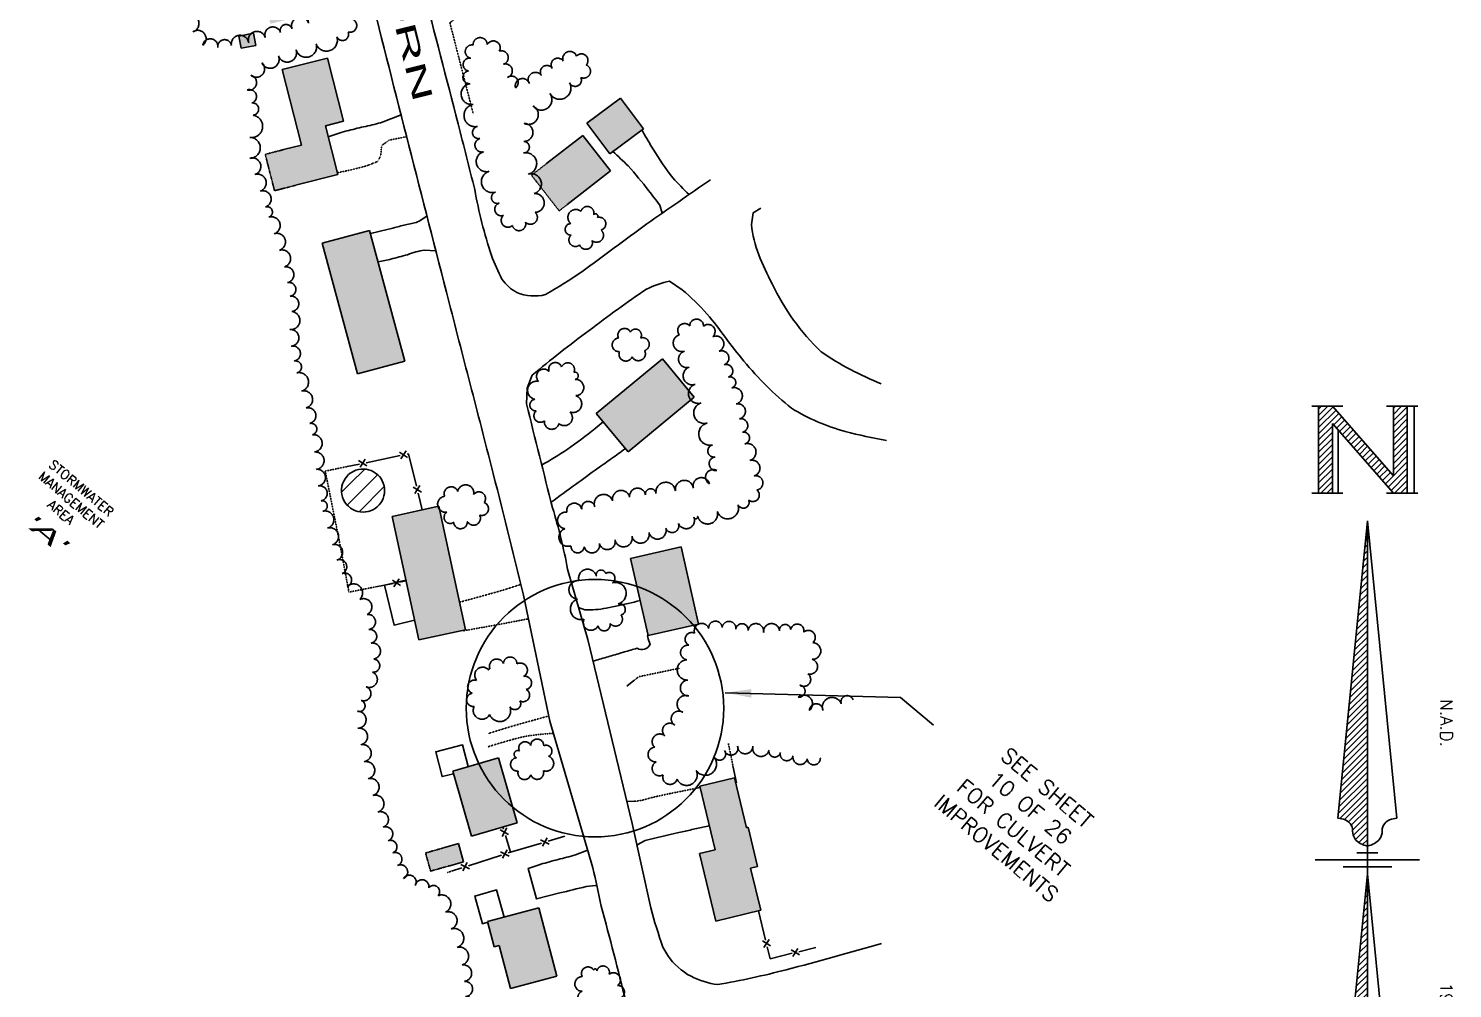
# Model space of a CAD drawing. Header units: feet. Extents: x 1024240 to 1029256, y 89370 to 94394.
# Drawn here: x 1025948 to 1026767, y 92394 to 92946 of the extents above; entities that cross this region are included whole.
import ezdxf
from ezdxf.enums import TextEntityAlignment as Align

# ---------------------------------------------------------------- set-up
doc = ezdxf.new("R2010")
doc.units = ezdxf.units.FT
doc.header["$MEASUREMENT"] = 0
for name, pattern in [('PB-EX61$0$HIDDEN', [0.375, 0.25, -0.125]), ('PB-EX61$0$HIDDEN2', [0.1875, 0.125, -0.0625]), ('PB-EX61$0$LTP300', [100, 100, 0]), ('PB-EX61$0$LTP600', [100, 100, 0])]:
    doc.linetypes.add(name, pattern=pattern)
for name, color, linetype in [('E7SNT', 3, 'Continuous'), ('P1NAS', 4, 'Continuous'), ('P7MST', 3, 'Continuous'), ('PB-EX61$0$BLDG_OBS', 11, 'PB-EX61$0$HIDDEN'), ('PB-EX61$0$BUILDING', 11, 'Continuous'), ('PB-EX61$0$DECK', 10, 'Continuous'), ('PB-EX61$0$DRIVE', 10, 'Continuous'), ('PB-EX61$0$DRIVE_OBSCURED', 10, 'PB-EX61$0$HIDDEN2'), ('PB-EX61$0$E6BUH', 9, 'Continuous'), ('PB-EX61$0$FENCE', 10, 'PB-EX61$0$LTP300'), ('PB-EX61$0$OBFENCE', 10, 'PB-EX61$0$HIDDEN2'), ('PB-EX61$0$PAVED_RD', 10, 'Continuous'), ('PB-EX61$0$POOL', 10, 'Continuous'), ('PB-EX61$0$POOL_OBS', 10, 'Continuous'), ('PB-EX61$0$TREELINE', 9, 'PB-EX61$0$LTP600')]:
    doc.layers.add(name, color=color, linetype=linetype)
doc.styles.add('100BS', font='swiss.ttf', dxfattribs={"width": 2, "oblique": 22, "height": 9})
doc.styles.add('100L', font='simplex.shx', dxfattribs={"height": 8.8})
doc.styles.add('120BT', font='swiss.ttf', dxfattribs={"width": 2, "height": 11.5})
doc.styles.add('60L', font='simplex.shx', dxfattribs={"height": 5.3})
doc.styles.add('60S', font='simplex.shx', dxfattribs={"width": 1.15, "oblique": 22, "height": 6})
doc.styles.add('80L', font='simplex.shx', dxfattribs={"height": 7})
doc.dimstyles.get("Standard").update_dxf_attribs({"dimtxt": 0.18, "dimasz": 0.18, "dimexe": 0.18, "dimexo": 0.0625, "dimgap": 0.09, "dimtad": 0, "dimtih": 1, "dimtoh": 1, "dimdec": 4, "dimzin": 0, "dimdsep": 46, "dimtxsty": 'Standard', "dimcen": 0.09, "dimadec": 0, "dimazin": 0, "dimtfac": 1, "dimtdec": 4, "dimtofl": 0, "dimtmove": 0, "dimatfit": 3, "dimfxl": 1, "dimtolj": 1, "dimtzin": 0, "dimarcsym": 0})

# ---------------------------------------------------------------- blocks, each defined once
blk = doc.blocks.new('PB-EX61$0$FENCE')
for p, q in [((-0.476563, -0.5), (0.5, 0.476563)), ((0.5, -0.5), (-0.476563, 0.476563))]:
    blk.add_line(p, q)
blk = doc.blocks.new('PB-EX61')
at = {"layer": 'PB-EX61$0$E6BUH', "linetype": 'Continuous'}
h = blk.add_hatch(dxfattribs=at)
h.set_pattern_fill('ANSI36', color=256, scale=20, angle=20, style=0)
h.paths.add_polyline_path([(1026199.93, 93141.78), (1026184.56, 93129.81), (1026170.25, 93118.67), (1026175, 93112.57), (1026186.16, 93098.24), (1026215.84, 93121.35)])
h.paths.add_polyline_path([(1026234.2, 93014.05), (1026204.5, 92990.7), (1026221.87, 92968.61), (1026251.28, 92991.72), (1026256.04, 92985.66), (1026272.06, 92998.25), (1026255.34, 93019.52), (1026239.62, 93007.15)])
h.paths.add_polyline_path([(1026125.91, 92862.49), (1026102.32, 92856.45), (1026089.45, 92853.15), (1026084.09, 92874.08), (1026094.63, 92876.78), (1026105.03, 92879.45), (1026093.92, 92922.82), (1026119.85, 92929.46), (1026129.14, 92893.21), (1026118.73, 92890.55)])
h.paths.add_polyline_path([(1026144.09, 92830.29), (1026116.91, 92822.95), (1026137.18, 92747.83), (1026164.37, 92755.17)])
h.paths.add_polyline_path([(1026070.21, 92935.15), (1026068.9, 92942.14), (1026077.41, 92943.74), (1026078.72, 92936.74)])
h.paths.add_polyline_path([(1026095.85, 93014.4), (1026110.15, 92954.76), (1026087.03, 92949.22), (1026072.73, 93008.86)])
h.paths.add_polyline_path([(1026074.42, 93102.75), (1026049.37, 93095.92), (1026059.14, 93060.03), (1026084.19, 93066.86)])
h.paths.add_polyline_path([(1026245.93, 92868.76), (1026237.27, 92862.03), (1026253.17, 92841.58), (1026257.53, 92844.98), (1026282.72, 92864.55), (1026266.82, 92885)])
h.paths.add_polyline_path([(1026190.19, 92464.87), (1026179.23, 92461.76), (1026176.28, 92472.17), (1026186.55, 92475.09), (1026195.23, 92477.56), (1026198.19, 92467.15)])
h.paths.add_polyline_path([(1026342.81, 92474.07), (1026333.86, 92471.92), (1026343.24, 92432.97), (1026369.07, 92439.2), (1026363.23, 92463.45), (1026367.3, 92464.43), (1026361.88, 92486.94), (1026361, 92486.73), (1026354.09, 92515.43), (1026334.01, 92510.59)])
h.paths.add_polyline_path([(1026333.38, 92603.82), (1026323.29, 92648.28), (1026294.22, 92641.68), (1026304.31, 92597.22)])
h.paths.add_polyline_path([(1026330.9, 92734.36), (1026312.62, 92756.51), (1026274.5, 92725.06), (1026292.78, 92702.91)])
h.paths.add_polyline_path([(1026282.29, 92874.36), (1026269.15, 92891.92), (1026288.47, 92906.37), (1026301.6, 92888.81)])
h.paths.add_polyline_path([(1026215.78, 92418.2), (1026211.92, 92432.8), (1026241.49, 92440.62), (1026251.87, 92401.35), (1026225.12, 92394.27), (1026218.59, 92418.95)])
h.paths.add_polyline_path([(1026218.22, 92526.88), (1026191.98, 92519.34), (1026202.72, 92481.94), (1026228.96, 92489.48)])
h.paths.add_polyline_path([(1026183.92, 92671.61), (1026157.03, 92665.8), (1026172.38, 92594.72), (1026199.26, 92600.52)])
at = {"layer": 'PB-EX61$0$BLDG_OBS', "flags": 128}
for points in [[(1026102.32, 92856.45), (1026089.45, 92853.15), (1026084.09, 92874.08), (1026094.63, 92876.78)], [(1026245.93, 92868.76), (1026237.27, 92862.03), (1026253.17, 92841.58), (1026257.53, 92844.98)], [(1026190.19, 92464.87), (1026179.23, 92461.76), (1026176.28, 92472.17), (1026186.55, 92475.09)]]:
    blk.add_lwpolyline(points, dxfattribs=at)
at = {"layer": 'PB-EX61$0$BUILDING'}
for p, q in [((1026068.9, 92942.14), (1026077.41, 92943.74)), ((1026070.21, 92935.15), (1026068.9, 92942.14)), ((1026077.41, 92943.74), (1026078.72, 92936.74)), ((1026078.72, 92936.74), (1026070.21, 92935.15)), ((1026093.92, 92922.82), (1026119.85, 92929.46)), ((1026105.03, 92879.45), (1026093.92, 92922.82)), ((1026119.85, 92929.46), (1026129.14, 92893.21)), ((1026269.15, 92891.92), (1026288.47, 92906.37)), ((1026288.47, 92906.37), (1026301.6, 92888.81)), ((1026129.14, 92893.21), (1026118.73, 92890.55)), ((1026118.73, 92890.55), (1026125.91, 92862.49)), ((1026282.29, 92874.36), (1026269.15, 92891.92)), ((1026266.82, 92885), (1026245.93, 92868.76)), ((1026282.72, 92864.55), (1026266.82, 92885)), ((1026301.6, 92888.81), (1026282.29, 92874.36)), ((1026094.63, 92876.78), (1026105.03, 92879.45)), ((1026257.53, 92844.98), (1026282.72, 92864.55)), ((1026125.91, 92862.49), (1026102.32, 92856.45)), ((1026144.09, 92830.29), (1026116.91, 92822.95)), ((1026164.37, 92755.17), (1026144.09, 92830.29)), ((1026116.91, 92822.95), (1026137.18, 92747.83)), ((1026137.18, 92747.83), (1026164.37, 92755.17)), ((1026312.62, 92756.51), (1026274.5, 92725.06)), ((1026330.9, 92734.36), (1026312.62, 92756.51)), ((1026292.78, 92702.91), (1026330.9, 92734.36)), ((1026274.5, 92725.06), (1026292.78, 92702.91)), ((1026183.92, 92671.61), (1026157.03, 92665.8)), ((1026199.26, 92600.52), (1026183.92, 92671.61)), ((1026157.03, 92665.8), (1026172.38, 92594.72)), ((1026323.29, 92648.28), (1026294.22, 92641.68)), ((1026333.38, 92603.82), (1026323.29, 92648.28)), ((1026294.22, 92641.68), (1026304.31, 92597.22)), ((1026304.31, 92597.22), (1026333.38, 92603.82)), ((1026172.38, 92594.72), (1026199.26, 92600.52)), ((1026218.22, 92526.88), (1026191.98, 92519.34)), ((1026228.96, 92489.48), (1026218.22, 92526.88)), ((1026191.98, 92519.34), (1026202.72, 92481.94)), ((1026354.09, 92515.43), (1026334.01, 92510.59)), ((1026361, 92486.73), (1026354.09, 92515.43)), ((1026334.01, 92510.59), (1026342.81, 92474.07)), ((1026202.72, 92481.94), (1026228.96, 92489.48)), ((1026361.88, 92486.94), (1026361, 92486.73)), ((1026367.3, 92464.43), (1026361.88, 92486.94)), ((1026186.55, 92475.09), (1026195.23, 92477.56)), ((1026195.23, 92477.56), (1026198.19, 92467.15)), ((1026342.81, 92474.07), (1026333.86, 92471.92)), ((1026333.86, 92471.92), (1026343.24, 92432.97)), ((1026198.19, 92467.15), (1026190.19, 92464.87)), ((1026363.23, 92463.45), (1026367.3, 92464.43)), ((1026369.07, 92439.2), (1026363.23, 92463.45)), ((1026211.92, 92432.8), (1026241.49, 92440.62)), ((1026241.49, 92440.62), (1026251.87, 92401.35)), ((1026343.24, 92432.97), (1026369.07, 92439.2)), ((1026215.78, 92418.2), (1026211.92, 92432.8)), ((1026218.59, 92418.95), (1026215.78, 92418.2)), ((1026225.12, 92394.27), (1026218.59, 92418.95)), ((1026251.87, 92401.35), (1026225.12, 92394.27))]:
    blk.add_line(p, q, dxfattribs=at)
at = {"layer": 'PB-EX61$0$DECK', "flags": 128}
for points in [[(1026164.95, 92629.14), (1026152.74, 92626.25), (1026158.19, 92603.24), (1026169.94, 92606.02)], [(1026192.42, 92517.81), (1026185.81, 92516.13), (1026182.16, 92530.45), (1026197.57, 92534.38), (1026200.75, 92521.86)], [(1026221.57, 92435.35), (1026217.16, 92450.98), (1026204.57, 92447.42), (1026209.07, 92431.5), (1026212.04, 92432.34)]]:
    blk.add_lwpolyline(points, dxfattribs=at)
at = {"layer": 'PB-EX61$0$DRIVE', "flags": 128}
for points in [[(1026162.25, 92896.75, -0.012113), (1026150.43, 92892.26, -0.019186), (1026140.71, 92889.91, 0.004641), (1026131, 92887.55), (1026128.3, 92886.83), (1026120.35, 92884.21)], [(1026327.85, 92851.02, -0.018297), (1026318.48, 92860.5, -0.023044), (1026307.24, 92877.04), (1026306.53, 92878.17, -0.008073), (1026303.61, 92883.15, -0.008073), (1026300.7, 92888.13)], [(1026284.09, 92875.7, -0.010981), (1026292.79, 92867.37, -0.021272), (1026304.63, 92853.21, -0.016644), (1026311.02, 92844.75), (1026312.4, 92840.29)], [(1026144.58, 92828.47, 0.000605), (1026151.04, 92830.08, 0.000605), (1026157.51, 92831.69), (1026158.61, 92831.97, 0.000925), (1026165.59, 92833.76, 0.059116), (1026172.57, 92835.54), (1026177.14, 92838.5)], [(1026182.23, 92818.6), (1026175.59, 92818.93, 0.05845), (1026165.93, 92816.35, -0.003475), (1026156.27, 92813.76), (1026155.7, 92813.62), (1026148.99, 92812.15)], [(1026243.01, 92695.23, 0.010575), (1026257.85, 92704.38, 0.018978), (1026273.86, 92716.38), (1026278.53, 92720.18)], [(1026291.24, 92704.77, 0.000584), (1026283.33, 92699.12, 0.000584), (1026275.41, 92693.48, 0.001386), (1026262.51, 92684.19, 0.001379), (1026248.55, 92673.92)], [(1026299.73, 92617.43, -0.008186), (1026285.78, 92614.11), (1026280.26, 92613.05, -0.060283), (1026267.91, 92612.02), (1026264.32, 92613.48)], [(1026272.4, 92582.43, -0.000518), (1026280.33, 92584.77, -0.000518), (1026288.25, 92587.11), (1026290.65, 92587.81, -0.000806), (1026298.04, 92589.94, 0.416896), (1026305.43, 92592.07), (1026304.27, 92595.46), (1026304.01, 92597.32), (1026304.27, 92597.42)], [(1026298.1, 92476.96), (1026302.53, 92479.31, -0.011702), (1026321.98, 92483.95), (1026324.89, 92484.61, -0.00142), (1026332.2, 92486.19, -0.00142), (1026339.51, 92487.78)], [(1026269.07, 92473.68), (1026262.48, 92471.16, -0.01812), (1026252.52, 92468.43, 0.007751), (1026242.56, 92465.7), (1026242.32, 92465.63), (1026235.3, 92463.31), (1026240.15, 92445.72), (1026253.61, 92449.19, -0.003178), (1026268.6, 92452.85), (1026274.13, 92453.56), (1026274.35, 92453.51)]]:
    blk.add_lwpolyline(points, format="xyb", dxfattribs=at)
for points in [[(1026334.19, 92509.85), (1026331.31, 92509.26)], [(1026296.48, 92501.9), (1026292.11, 92501.88)]]:
    blk.add_lwpolyline(points, dxfattribs=at)
at = {"layer": 'PB-EX61$0$DRIVE_OBSCURED', "flags": 128}
for points in [[(1026125.64, 92863.55, 0.027016), (1026142.98, 92867.67), (1026149.04, 92870.1), (1026150.55, 92873.76), (1026151.06, 92879.13), (1026155.38, 92882.25), (1026164.21, 92883.99), (1026165.46, 92884.18)], [(1026195.83, 92616.43, 0.001397), (1026210.91, 92620.57, 0.003551), (1026222.32, 92623.82), (1026231.16, 92626.72)], [(1026235.41, 92606.87, -0.00102), (1026226.97, 92605.27, -0.001097), (1026217.89, 92603.54), (1026215.9, 92603.18, -0.001427), (1026206.94, 92601.58, -0.001427), (1026197.98, 92599.98)], [(1026247.13, 92550.99, 0.001735), (1026239.48, 92548.86, 0.002299), (1026229.33, 92546.04), (1026227.29, 92545.45, 0.003384), (1026219.86, 92543.19, 0.003384), (1026212.42, 92540.92)], [(1026212.1, 92533.23, -0.015163), (1026231.33, 92538.77), (1026235.06, 92539.55, -0.020269), (1026249.79, 92541.03)], [(1026331.31, 92509.26, 0.002143), (1026323.83, 92507.76, 0.002143), (1026316.35, 92506.25), (1026314.53, 92505.87, 0.002815), (1026305.69, 92503.89, -0.053429), (1026296.84, 92501.9), (1026296.48, 92501.9)]]:
    blk.add_lwpolyline(points, format="xyb", dxfattribs=at)
at = {"layer": 'PB-EX61$0$FENCE', "flags": 128}
for points in [[(1026161.74, 92700.76), (1026142.15, 92696.71)], [(1026171.05, 92683.15), (1026166.49, 92701.74), (1026165.65, 92701.57)], [(1026138.23, 92695.91), (1026131.27, 92694.47)], [(1026174.38, 92669.55), (1026172, 92679.26)], [(1026147.78, 92625.31), (1026157.59, 92627.25)], [(1026161.51, 92628.03), (1026165.04, 92628.73)], [(1026292.12, 92568.13), (1026296.13, 92571.35)], [(1026355.12, 92512.56), (1026353.13, 92522.26)], [(1026221.06, 92485.98), (1026220.72, 92487.11)], [(1026225.08, 92472.57), (1026222.21, 92482.15)], [(1026256.47, 92481.87), (1026246.88, 92479.03)], [(1026243.05, 92477.89), (1026225.08, 92472.57), (1026223.88, 92472.19)], [(1026197.21, 92463.64), (1026191.3, 92461.75)], [(1026220.07, 92470.97), (1026201.02, 92464.86)], [(1026371.91, 92422.02), (1026367.87, 92438.91)], [(1026387.13, 92414.46), (1026374.46, 92411.37), (1026372.84, 92418.13)], [(1026400.74, 92417.78), (1026391.02, 92415.41)]]:
    blk.add_lwpolyline(points, dxfattribs=at)
at = {"layer": 'PB-EX61$0$OBFENCE', "flags": 128}
for points in [[(1026209.66, 92963.59), (1026190.3, 92949.79), (1026203.75, 92897.39)], [(1026131.27, 92694.47), (1026118.6, 92691.85), (1026126.52, 92652.64), (1026132.24, 92622.24), (1026147.78, 92625.31)], [(1026296.13, 92571.35), (1026298.89, 92573.57), (1026322.76, 92578.54)], [(1026353.13, 92522.26), (1026350.46, 92535.24)], [(1026191.3, 92461.75), (1026188.78, 92460.94)]]:
    blk.add_lwpolyline(points, dxfattribs=at)
at = {"layer": 'PB-EX61$0$PAVED_RD', "flags": 128}
for points in [[(1026052.33, 93301.97, -0.002477), (1026057.23, 93290.17, -0.023813), (1026079.41, 93225.61, -0.011709), (1026088.22, 93189.71, 0.001955), (1026097.03, 93153.81, 0.002396), (1026108.6, 93110.02, -0.002294), (1026120.17, 93066.22, -0.002389), (1026131.35, 93020.4, 0.000838), (1026142.54, 92974.58, 0.001452), (1026188.31, 92794.86, 0.000259), (1026201.18, 92744.95, -0.000954), (1026214.04, 92695.05, -0.003962), (1026232.56, 92620.44, -0.002335)], [(1026340.25, 92859.45, 0.003502), (1026303.65, 92834.12, 0.003664), (1026284.88, 92820.32, -0.011758), (1026266.12, 92806.53, -0.023474), (1026245.21, 92793.36, -0.154269), (1026228.83, 92794.52, -0.10948), (1026220.26, 92802.26, -0.024495), (1026214.18, 92815.95, -0.035739), (1026204.61, 92853.8, 0.000771), (1026195.04, 92891.66, 0.001238), (1026174.77, 92969.72, 0.000158), (1026171.59, 92981.86, -0.055207), (1026168.4, 92993.99, -0.06508), (1026169.03, 93004.79), (1026172.04, 93011.71, -0.116187), (1026185.21, 93020.67, 0.001924), (1026198.38, 93029.64, 0.006406), (1026254.45, 93069.86, 0.001596), (1026288.42, 93095.11)], [(1026438.4, 92742.1, -0.051735), (1026403.83, 92760.4, -0.090473), (1026375.67, 92799.68, -0.033713), (1026368.03, 92816.32, -0.070148), (1026363.7, 92833.68), (1026364.8, 92840.51), (1026369.21, 92843.08)], [(1026258.04, 92635.39, 0.027141), (1026249.38, 92670.73, -0.003199), (1026234.44, 92730.54), (1026234.79, 92739.57), (1026237.64, 92746.97, -0.019159), (1026270.48, 92772.72, -0.017857), (1026303.44, 92796.52, -0.066743), (1026316.71, 92801.12), (1026323.97, 92796.21, -0.034474), (1026338.15, 92782.27, -0.02056), (1026348.77, 92768.71, 0.014714), (1026359.4, 92755.16, 0.049634), (1026386.77, 92728, 0.068382), (1026417.73, 92714.64, 0.020222), (1026441.5, 92709.47)], [(1026272.47, 92463.6, -0.010764), (1026277.39, 92441.6, -0.00341), (1026291.59, 92386.62, -0.000911), (1026314.22, 92288.68, -0.000271), (1026326.57, 92234.7, 0.003228), (1026338.92, 92180.73, 0.002796), (1026350.75, 92134.25, -0.001584), (1026362.57, 92087.78, -0.000777), (1026386.44, 91988.49, -0.000852), (1026413.84, 91873.62, -0.00112), (1026435.9, 91776.91, -0.000435), (1026448.55, 91720.64, 0.000789), (1026461.2, 91664.36, 0.001684), (1026483.67, 91567.08, 0.001303), (1026497.55, 91509.5, -0.00112), (1026511.44, 91451.92, -0.002933), (1026536.12, 91345.5, -0.001294), (1026542.03, 91318.16, 0.011369), (1026547.93, 91290.82), (1026549.1, 91286.47)], [(1026438.64, 92420.16, -0.008159), (1026383.71, 92405.02, -0.021772), (1026344.33, 92396.5, -0.084128), (1026329.04, 92401.24, -0.11806), (1026315.6, 92413.22), (1026312.81, 92418.06, -0.018602), (1026305.87, 92440.54, -0.00135)]]:
    blk.add_lwpolyline(points, format="xyb", dxfattribs=at)
at = {"layer": 'PB-EX61$0$PAVED_RD'}
for points in [[(1026305.87, 92440.54), (1026295.08, 92489.17), (1026269.71, 92595.04), (1026258.04, 92635.39)], [(1026232.56, 92620.44), (1026247.77, 92547.95), (1026272.47, 92463.6)]]:
    blk.add_lwpolyline(points, dxfattribs=at)
at = {"layer": 'PB-EX61$0$POOL', "flags": 128}
blk.add_lwpolyline([(1026132.06, 92689.86, -0.100147), (1026136.28, 92692.37, -0.52082), (1026152.76, 92680.51, -0.52082), (1026135.96, 92669.1)], format="xyb", dxfattribs=at)
for points in [[(1026133.03, 92684.69), (1026141.36, 92693.02)], [(1026134.71, 92675.77), (1026148.75, 92689.8)], [(1026138.05, 92668.5), (1026152.54, 92682.99)]]:
    blk.add_lwpolyline(points, dxfattribs=at)
at = {"layer": 'PB-EX61$0$POOL_OBS', "flags": 128}
blk.add_lwpolyline([(1026135.96, 92669.1, -0.560217), (1026132.06, 92689.86)], format="xyb", dxfattribs=at)
for points in [[(1026128.02, 92679.68), (1026133.03, 92684.69)], [(1026131.24, 92672.3), (1026134.71, 92675.77)]]:
    blk.add_lwpolyline(points, dxfattribs=at)
at = {"layer": 'PB-EX61$0$TREELINE', "flags": 128}
for points in [[(1026038.6, 93322.49, -1), (1026041.73, 93314.76, -1), (1026044.46, 93307.78, -1), (1026046.83, 93301.55, -1), (1026049.74, 93293.88, -1), (1026052.94, 93285.73, -1), (1026055.77, 93278.34, -1), (1026057.78, 93271.55, -1), (1026059.87, 93264.54, -1), (1026055.2, 93258.53, -1), (1026047.75, 93255.97, -1), (1026041.08, 93259.39, -1), (1026038.02, 93265.31, -1), (1026032.73, 93276.64, -1), (1026024.41, 93284.82, -1), (1026018.77, 93290.37, -1), (1026012.6, 93293.85, -1), (1026001.81, 93292.27, -1), (1025992.24, 93288.73, -1), (1025981.79, 93284.58, -1), (1025972.27, 93280.36, -1), (1025966.25, 93277.69, -1), (1025960.33, 93271.96, -1), (1025956.38, 93265.28, -1), (1025957.8, 93255.84, -1), (1025960.13, 93246.12, -1), (1025962.05, 93237.15, -1), (1025962.75, 93228.85, -1), (1025963.62, 93218.63, -1), (1025966.16, 93208.53, -1), (1025967.73, 93202.32, -1), (1025972.67, 93196.2, -1), (1025979.46, 93192.63, -1), (1025980.36, 93183.27, -1), (1025980.51, 93173.27, -1), (1025981.5, 93164.15, -1), (1025982.16, 93158.15, -1), (1025984.63, 93147.17, -1), (1025986.28, 93139.86, -1), (1025987.99, 93133.41, -1), (1025992.13, 93121.62, -1), (1026000.2, 93113.19, -1), (1026010.76, 93114.11, -1), (1026020.68, 93115.4, -1), (1026027.1, 93109.03, -1), (1026027.37, 93100.7, -1), (1026027.61, 93093.25, -1), (1026024.37, 93086.2, -1), (1026018.02, 93081.21, -1), (1026010.78, 93078.76, -1), (1026005.27, 93073.06, -1), (1026005.25, 93065.98, -1), (1026008.68, 93053.53, -1), (1026012.36, 93042.02, -1), (1026016.06, 93031.39, -1), (1026019.39, 93021.52, -1), (1026022.14, 93012.34, -1), (1026024.44, 93003.9, -1), (1026026.53, 92996.27, -1), (1026029.2, 92986.47, -1), (1026032.07, 92976.89, -1), (1026034.77, 92968.13, -1), (1026037.28, 92960.19, -1), (1026039.12, 92954.37, -1), (1026042.45, 92944.5, -1), (1026048.14, 92936.79, -1), (1026056.8, 92935.5, -1), (1026064.62, 92936.71, -1), (1026074.61, 92938.27, -1), (1026084.12, 92941.37, -1), (1026092.83, 92944.2, -1), (1026099.44, 92946.35, -1), (1026109.08, 92949.47, -1), (1026119, 92952.63, -1), (1026126.97, 92954.91, -1), (1026133.98, 92951.9, -1), (1026131.79, 92944.48, -1), (1026125.28, 92941.69, -1), (1026113.35, 92937.74, -1), (1026101.82, 92934.13, -1), (1026091.72, 92930.76, -1), (1026082.1, 92926.78, -1), (1026075.75, 92919.61, -1), (1026073.76, 92911.09, -1), (1026076.41, 92903.63, -1), (1026077.18, 92896.59, -1), (1026075.15, 92883.83, -1), (1026075.28, 92871.8, -1), (1026078.08, 92862.45, -1), (1026081.21, 92852.89, -1), (1026084.21, 92843.79, -1), (1026086.14, 92837.94, -1), (1026089.22, 92828.42, -1), (1026092.28, 92818.9, -1), (1026095.11, 92809.31, -1), (1026096.93, 92800.32, -1), (1026098.53, 92792.49, -1), (1026099.38, 92783.66, -1), (1026098.28, 92773.3, -1), (1026099.07, 92763.75, -1), (1026100.8, 92755.17, -1), (1026102.18, 92748.31, -1), (1026105.05, 92737.87, -1), (1026107.61, 92728.2, -1), (1026109.69, 92719.27, -1), (1026111.2, 92712.77, -1), (1026112.48, 92702.86, -1), (1026113.37, 92692.87, -1), (1026114.58, 92683.37, -1), (1026116.19, 92674.77, -1), (1026117.31, 92668.76, -1), (1026119.88, 92659.09, -1), (1026122.72, 92649.5, -1), (1026125.32, 92640.71, -1), (1026128.33, 92632.94, -1), (1026131.24, 92625.44, -1), (1026138.58, 92618.05, -1), (1026142.74, 92609.42, -1), (1026143.6, 92600.72, -1), (1026144.95, 92592.92, -1), (1026146.54, 92583.72, -1), (1026145.86, 92576.18, -1), (1026142.15, 92567.8, -1), (1026139.33, 92559.95, -1), (1026137.09, 92553.73, -1), (1026137.29, 92543.9, -1), (1026139.09, 92534.49, -1), (1026140.98, 92524.64, -1), (1026143.25, 92514.91, -1), (1026145.93, 92505.27, -1), (1026148.9, 92495.72, -1), (1026151.86, 92487.04, -1), (1026154.76, 92479.23, -1), (1026157.45, 92472.23, -1), (1026160.24, 92464.99, -1), (1026163.65, 92457.55, -1), (1026170.36, 92453.44, -1), (1026178.18, 92452.22, -1), (1026183.57, 92447.62, -1), (1026187.78, 92438.15, -1), (1026190.98, 92428.5, -1), (1026194.4, 92417.8, -1), (1026197.4, 92407.82, -1), (1026198.66, 92398.32, -1), (1026199.37, 92389.6, -1), (1026199.98, 92381.7, -1), (1026200.77, 92371.4, -1), (1026201.5, 92361.43, -1), (1026202.27, 92352.29, -1), (1026202.91, 92343.98, -1), (1026203.3, 92336.49, -1), (1026203.4, 92329.83, -1), (1026203.53, 92320.71, -1), (1026202.9, 92311.98, -1), (1026201.88, 92304.13, -1), (1026200.39, 92297.21, -1), (1026198.28, 92287.43, -1), (1026197.41, 92283.38)], [(1026403.37, 92526.97, -1), (1026395.83, 92526.36, -1), (1026387.68, 92528.1, -1), (1026380.4, 92529.9, -1), (1026373.9, 92531.4, -1), (1026364.56, 92533.56, -1), (1026355.81, 92533.68, -1), (1026348.31, 92531.14, -1), (1026342.49, 92527.11, -1), (1026332.03, 92519.54, -1), (1026321, 92514.61, -1), (1026312.93, 92517.07, -1), (1026308.91, 92524.6, -1), (1026308.12, 92533.03, -1), (1026313.99, 92539.53, -1), (1026319.62, 92545.77, -1), (1026324.3, 92553.11, -1), (1026327.71, 92562.51, -1), (1026327.21, 92571.67, -1), (1026326.58, 92583.33, -1), (1026327.77, 92591.66, -1), (1026331.06, 92598.6, -1), (1026339.15, 92601.38, -1), (1026346.91, 92601.94, -1), (1026354.77, 92600.95, -1), (1026361.81, 92600.14, -1), (1026370.76, 92599.11, -1), (1026379.88, 92600.07, -1), (1026386.35, 92600.75, -1), (1026393.89, 92599.28, -1), (1026399.07, 92593.17, -1), (1026398.62, 92583.6, -1), (1026396.2, 92575.19, -1), (1026391.56, 92568.78, -1), (1026390.54, 92561.77, -1), (1026397.14, 92554.2, -1), (1026404.83, 92554.18, -1), (1026415.45, 92557.91, -1), (1026422.23, 92560.3, -1), (1026422.23, 92560.3)]]:
    blk.add_lwpolyline(points, format="xyb", dxfattribs=at)
for points in [[(1026265.67, 92918.11, -1), (1026259.17, 92915.29, -1), (1026247.81, 92909.16, -1), (1026238.12, 92901.93, -1), (1026232.96, 92891.94, -1), (1026232.75, 92881.52, -1), (1026232.62, 92874.86, -1), (1026235.34, 92862.66, -1), (1026238.87, 92851.54, -1), (1026239.43, 92840.72, -1), (1026233.82, 92835, -1), (1026226.24, 92833.11, -1), (1026221.15, 92838.97, -1), (1026218.57, 92846.01, -1), (1026216.53, 92852.36, -1), (1026212.87, 92864.31, -1), (1026209.73, 92875.55, -1), (1026207.6, 92883.17, -1), (1026206.12, 92890.1, -1), (1026203.62, 92902.77, -1), (1026202, 92914.74, -1), (1026201.01, 92922.02, -1), (1026202.31, 92929.41, -1), (1026203.63, 92936.96, -1), (1026211.82, 92937.28, -1), (1026218.73, 92933.48, -1), (1026221.06, 92925.91, -1), (1026223.4, 92918.29, -1), (1026228.1, 92912.29, -1), (1026236.01, 92914.8, -1), (1026242.99, 92919.35, -1), (1026249.22, 92923.52, -1), (1026255.47, 92927.71, -1), (1026263.19, 92930.61, -1), (1026268.75, 92925.55, -1), (1026265.73, 92918.24, -1), (1026265.67, 92918.11)], [(1026275.14, 92837.77, -1), (1026277.27, 92830.51, -1), (1026272.1, 92824.47, -1), (1026264.97, 92821.98, -1), (1026260.01, 92827.6, -1), (1026259.87, 92834.27, -1), (1026265.72, 92841.33, -1), (1026273, 92839.32, -1), (1026275.14, 92837.77)], [(1026330.66, 92665.27, -1), (1026321.73, 92661.78, -1), (1026314.53, 92658.96, -1), (1026304.85, 92656.49, -1), (1026295.08, 92654.34, -1), (1026285.3, 92652.25, -1), (1026276.34, 92650.29, -1), (1026267.56, 92648.37, -1), (1026259.97, 92648.9, -1), (1026256.5, 92658.72, -1), (1026257.57, 92668.24, -1), (1026266.16, 92669.92, -1), (1026273.61, 92671.38, -1), (1026283.92, 92674.7, -1), (1026293.7, 92676.79, -1), (1026302.77, 92678.15, -1), (1026308.88, 92679.07, -1), (1026320.03, 92680.57, -1), (1026330.33, 92682.1, -1), (1026339.6, 92684.55, -1), (1026343.89, 92692.18, -1), (1026342.9, 92700.03, -1), (1026341.43, 92706.96, -1), (1026338.28, 92719.49, -1), (1026334.9, 92731.09, -1), (1026331.33, 92741.76, -1), (1026327.99, 92751.62, -1), (1026325.21, 92760.79, -1), (1026322.32, 92770.3, -1), (1026328.22, 92775.4, -1), (1026336.21, 92775.21, -1), (1026341.48, 92769.21, -1), (1026345.11, 92760.79, -1), (1026348.08, 92753, -1), (1026350.47, 92745.9, -1), (1026352.54, 92739.75, -1), (1026354.97, 92730.48, -1), (1026356.85, 92721.93, -1), (1026358.54, 92714.2, -1), (1026359.99, 92707.55, -1), (1026362.77, 92697.95, -1), (1026365.41, 92689.17, -1), (1026366.93, 92680.97, -1), (1026362.13, 92675.21, -1), (1026356.02, 92672.54, -1), (1026344.13, 92668.69, -1), (1026332.82, 92665.82, -1), (1026330.66, 92665.27)], [(1026294.11, 92771.85, -1), (1026300.01, 92768.46, -1), (1026302.34, 92761.21, -1), (1026295.15, 92757.57, -1), (1026287.87, 92760.57, -1), (1026287.33, 92768.4, -1), (1026294.11, 92771.85, -1), (1026294.11, 92771.85)], [(1026262.42, 92744.61, -1), (1026262.84, 92735.26, -1), (1026259.4, 92725.87, -1), (1026252.97, 92719.33, -1), (1026244.76, 92720.78, -1), (1026239.99, 92726.57, -1), (1026239.2, 92733.18, -1), (1026241.29, 92743.49, -1), (1026247.35, 92749.22, -1), (1026254.55, 92751.8, -1), (1026261.66, 92748.82, -1), (1026262.42, 92744.61)], [(1026194.84, 92680.19, -1), (1026203.94, 92678.46, -1), (1026210, 92673.75, -1), (1026207.44, 92666.58, -1), (1026200.34, 92662.91, -1), (1026192.5, 92662.36, -1), (1026188.49, 92668.21, -1), (1026187.24, 92677.36, -1), (1026194.84, 92680.19, -1), (1026194.84, 92680.19)], [(1026279.91, 92632.91, -1), (1026283.93, 92627.59, -1), (1026287.07, 92615.49, -1), (1026288.73, 92609.07, -1), (1026282.45, 92604.25, -1), (1026275.52, 92602.76, -1), (1026267.5, 92606.75, -1), (1026263.76, 92618.24, -1), (1026264.49, 92628.9, -1), (1026274.57, 92631.52, -1), (1026279.91, 92632.91)], [(1026213.36, 92578.06, -1), (1026221.14, 92581.11, -1), (1026228.9, 92580.98, -1), (1026232.72, 92573.75, -1), (1026234.21, 92566.24, -1), (1026230.61, 92559.66, -1), (1026224.84, 92556.32, -1), (1026213.18, 92551.82, -1), (1026204.3, 92556.5, -1), (1026203.19, 92564.07, -1), (1026205.7, 92571.49, -1), (1026212.66, 92577.46, -1), (1026213.36, 92578.06)], [(1026230.26, 92530.96, -1), (1026236.76, 92534.1, -1), (1026244.26, 92533.83, -1), (1026247.12, 92527.81, -1), (1026244.06, 92519.53, -1), (1026236.86, 92517.13, -1), (1026229.58, 92519.33, -1), (1026228.56, 92526.97, -1), (1026230.26, 92530.96)], [(1026274.86, 92404.48, -1), (1026281.95, 92402.53, -1), (1026286.77, 92395.96, -1), (1026286.95, 92388.3, -1), (1026283.07, 92381.33, -1), (1026274.77, 92381.21, -1), (1026268.65, 92385.9, -1), (1026266.35, 92392.6, -1), (1026266.48, 92401.06, -1), (1026273.04, 92404.72, -1), (1026274.86, 92404.48)]]:
    blk.add_lwpolyline(points, format="xyb", close=True, dxfattribs=at)
at = {"layer": 'PB-EX61$0$FENCE', "yscale": 4, "zscale": 4}
for p, xscale, rotation in [((1026163.69, 92701.16), 3.999999999996645, 191.66111200006), ((1026140.19, 92696.31), 3.999999999996645, 191.66111200006), ((1026171.53, 92681.2), 3.999999999986628, 103.7706729994244), ((1026159.55, 92627.64), 4.000000000002888, 11.19275100000303), ((1026221.63, 92484.07), 3.999999999985981, 106.6706169994552), ((1026244.96, 92478.46), 4.000000000004013, 196.4961319998874), ((1026221.97, 92471.58), 3.999999999971107, 197.7695200000301), ((1026199.12, 92464.25), 3.999999999971107, 197.7695200000301), ((1026372.38, 92420.08), 4.000000000008147, 103.4536050004743), ((1026389.08, 92414.93), 3.999999999989973, 193.7082889999772)]:
    blk.add_blockref('PB-EX61$0$FENCE', p, dxfattribs=dict(at, xscale=xscale, rotation=rotation))
blk = doc.blocks.new('PAR-A')
at = {"layer": 'P1NAS'}
for p, q in [((-0.1404, 2.61), (-0.3204, 2.61)), ((-0.2804, 2.11), (-0.2804, 2.61)), ((-0.2804, 2.61), (-0.1804, 2.61)), ((-0.2804, 2.5221), (-0.1925, 2.61)), ((-0.2804, 2.5574), (-0.2279, 2.61)), ((-0.2804, 2.5928), (-0.2632, 2.61)), ((-0.2804, 2.4867), (-0.1802, 2.5869)), ((-0.2804, 2.4514), (-0.1637, 2.5681)), ((0.1496, 2.21), (-0.2004, 2.61)), ((-0.1939, 2.5025), (-0.1472, 2.5492)), ((0.2896, 2.61), (0.1096, 2.61)), ((0.2296, 2.61), (0.1496, 2.61)), ((0.1496, 2.21), (0.1496, 2.61)), ((0.1496, 2.5632), (0.1964, 2.61)), ((0.1496, 2.5985), (0.161, 2.61)), ((0.1496, 2.5278), (0.2279, 2.6061)), ((0.1496, 2.4925), (0.2279, 2.5708)), ((0.2296, 2.11), (0.2296, 2.61)), ((0.2296, 2.6078), (0.2318, 2.61)), ((0.2691, 2.11), (0.2691, 2.61)), ((-0.2804, 2.416), (-0.2004, 2.496)), ((-0.2804, 2.3807), (-0.2004, 2.4607)), ((-0.2004, 2.11), (-0.2004, 2.51)), ((-0.2004, 2.51), (0.1502, 2.11)), ((-0.2004, 2.51), (-0.2004, 2.11)), ((-0.1774, 2.4837), (-0.1307, 2.5303)), ((-0.1673, 2.11), (-0.1673, 2.4722)), ((-0.1609, 2.4649), (-0.1142, 2.5115)), ((-0.1444, 2.446), (-0.0977, 2.4926)), ((-0.1278, 2.4272), (-0.0812, 2.4738)), ((0.1496, 2.4571), (0.2296, 2.5371)), ((0.1496, 2.4217), (0.2296, 2.5017)), ((0.1496, 2.3864), (0.2296, 2.4664)), ((-0.2804, 2.3453), (-0.2004, 2.4253)), ((-0.2804, 2.3099), (-0.2004, 2.3899)), ((-0.1113, 2.4083), (-0.0647, 2.4549)), ((-0.0948, 2.3895), (-0.0482, 2.4361)), ((-0.0783, 2.3707), (-0.0317, 2.4172)), ((-0.0603, 2.3501), (-0.0136, 2.3967)), ((-0.0453, 2.333), (0.0013, 2.3795)), ((0.1496, 2.351), (0.2296, 2.431)), ((0.1496, 2.3157), (0.2296, 2.3957)), ((-0.2804, 2.2746), (-0.2004, 2.3546)), ((-0.2804, 2.2392), (-0.2004, 2.3192)), ((-0.0288, 2.3141), (0.0177, 2.3606)), ((-0.0122, 2.2953), (0.0342, 2.3418)), ((0.0043, 2.2765), (0.0507, 2.3229)), ((0.0208, 2.2576), (0.0672, 2.3041)), ((0.1496, 2.2803), (0.2296, 2.3603)), ((0.1496, 2.245), (0.2296, 2.325)), ((-0.2804, 2.2039), (-0.2004, 2.2839)), ((-0.2804, 2.1685), (-0.2004, 2.2485)), ((0.0373, 2.2388), (0.0837, 2.2852)), ((0.0538, 2.2199), (0.1002, 2.2664)), ((0.0703, 2.2011), (0.1167, 2.2475)), ((0.0869, 2.1823), (0.1332, 2.2286)), ((0.1034, 2.1634), (0.2296, 2.2896)), ((0.1199, 2.1446), (0.2296, 2.2543)), ((0.1364, 2.1257), (0.2296, 2.2189)), ((-0.2804, 2.1299), (-0.2004, 2.2099)), ((-0.2682, 2.11), (-0.2004, 2.1778)), ((-0.2329, 2.11), (-0.2004, 2.1425)), ((0.156, 2.11), (0.2296, 2.1835)), ((0.1914, 2.11), (0.2296, 2.1482)), ((-0.1404, 2.11), (-0.3204, 2.11)), ((-0.2804, 2.11), (-0.2004, 2.11)), ((0.2896, 2.11), (0.1096, 2.11)), ((0.1496, 2.11), (0.2296, 2.11)), ((0.2267, 2.11), (0.2296, 2.1128)), ((0.2296, 2.11), (0.2796, 2.11)), ((0, 1.95), (-0.17, 0.24)), ((-0.0035, 1.9152), (0, 1.9186)), ((0, -1.95), (0, 1.95)), ((0, 1.95), (0.17, 0.24)), ((-0.0152, 1.7974), (0, 1.8126)), ((-0.0113, 1.8366), (0, 1.8479)), ((-0.0074, 1.8759), (0, 1.8833)), ((-0.023, 1.7189), (0, 1.7419)), ((-0.0191, 1.7581), (0, 1.7772)), ((-0.0308, 1.6404), (0, 1.6711)), ((-0.0269, 1.6796), (0, 1.7065)), ((-0.0425, 1.5226), (0, 1.5651)), ((-0.0386, 1.5618), (0, 1.6004)), ((-0.0347, 1.6011), (0, 1.6358)), ((-0.0503, 1.4441), (0, 1.4944)), ((-0.0464, 1.4833), (0, 1.5297)), ((-0.0581, 1.3656), (0, 1.4237)), ((-0.0542, 1.4048), (0, 1.459)), ((-0.0698, 1.2478), (0, 1.3176)), ((-0.0659, 1.287), (0, 1.3529)), ((-0.062, 1.3263), (0, 1.3883)), ((-0.0776, 1.1693), (0, 1.2469)), ((-0.0737, 1.2085), (0, 1.2822)), ((-0.0854, 1.0907), (0, 1.1762)), ((-0.0815, 1.13), (0, 1.2115)), ((-0.0971, 0.973), (0, 1.0701)), ((-0.0932, 1.0122), (0, 1.1055)), ((-0.0893, 1.0515), (0, 1.1408)), ((-0.1049, 0.8945), (0, 0.9994)), ((-0.101, 0.9337), (0, 1.0347)), ((-0.1127, 0.8159), (0, 0.9287)), ((-0.1088, 0.8552), (0, 0.964)), ((-0.1245, 0.6982), (0, 0.8226)), ((-0.1205, 0.7374), (0, 0.858)), ((-0.1166, 0.7767), (0, 0.8933)), ((-0.1323, 0.6196), (0, 0.7519)), ((-0.1284, 0.6589), (0, 0.7873)), ((-0.1401, 0.5411), (0, 0.6812)), ((-0.1362, 0.5804), (0, 0.7165)), ((-0.1518, 0.4234), (0, 0.5751)), ((-0.1479, 0.4626), (0, 0.6105)), ((-0.144, 0.5019), (0, 0.6458)), ((-0.1596, 0.3448), (0, 0.5044)), ((-0.1557, 0.3841), (0, 0.5398)), ((-0.1674, 0.2663), (0, 0.4337)), ((-0.1635, 0.3056), (0, 0.4691)), ((-0.1592, 0.2392), (0, 0.3984)), ((-0.1311, 0.2319), (0, 0.363)), ((-0.1088, 0.2188), (0, 0.3276)), ((-0.0928, 0.1995), (0, 0.2923)), ((-0.085, 0.1719), (0, 0.2569)), ((-0.0811, 0.1405), (0, 0.2216)), ((-0.0683, 0.1179), (0, 0.1862)), ((-0.0501, 0.1008), (0, 0.1509)), ((-0.0273, 0.0882), (0, 0.1155)), ((-0.3, 0), (0.3, 0)), ((-0.06, 0.04), (0.06, 0.04)), ((-0.0001, 0.08), (0, 0.0802)), ((0, -0.08), (-0.17, -1.79)), ((-0.14, -0.04), (0.14, -0.04)), ((0, -0.04), (0, -1.95)), ((0, -0.08), (0.17, -1.79)), ((-0.0057, -0.1377), (0, -0.132)), ((-0.0018, -0.0985), (0, -0.0966)), ((-0.0174, -0.2555), (0, -0.238)), ((-0.0135, -0.2162), (0, -0.2027)), ((-0.0096, -0.177), (0, -0.1673)), ((-0.0253, -0.334), (0, -0.3088)), ((-0.0213, -0.2948), (0, -0.2734)), ((-0.0331, -0.4125), (0, -0.3795)), ((-0.0292, -0.3733), (0, -0.3441)), ((-0.0448, -0.5303), (0, -0.4855)), ((-0.0409, -0.491), (0, -0.4502)), ((-0.037, -0.4518), (0, -0.4148)), ((-0.0526, -0.6088), (0, -0.5562)), ((-0.0487, -0.5696), (0, -0.5209)), ((-0.0604, -0.6873), (0, -0.627)), ((-0.0565, -0.6481), (0, -0.5916)), ((-0.0721, -0.8051), (0, -0.733)), ((-0.0682, -0.7659), (0, -0.6977)), ((-0.0643, -0.7266), (0, -0.6623)), ((-0.0799, -0.8836), (0, -0.8037)), ((-0.076, -0.8444), (0, -0.7684)), ((-0.0877, -0.9621), (0, -0.8744)), ((-0.0838, -0.9229), (0, -0.8391)), ((-0.0994, -1.0799), (0, -0.9805)), ((-0.0955, -1.0407), (0, -0.9452)), ((-0.0916, -1.0014), (0, -0.9098)), ((-0.1072, -1.1584), (0, -1.0512)), ((-0.1033, -1.1192), (0, -1.0159)), ((-0.115, -1.2369), (0, -1.1219)), ((-0.1111, -1.1977), (0, -1.0866)), ((-0.1267, -1.3547), (0, -1.228)), ((-0.1228, -1.3155), (0, -1.1926)), ((-0.1189, -1.2762), (0, -1.1573)), ((-0.1345, -1.4332), (0, -1.2987)), ((-0.1306, -1.394), (0, -1.2634)), ((-0.1423, -1.5118), (0, -1.3694)), ((-0.1384, -1.4725), (0, -1.3341)), ((-0.1501, -1.5903), (0, -1.4401)), ((-0.1462, -1.551), (0, -1.4048)), ((-0.1619, -1.708), (0, -1.5462)), ((-0.158, -1.6688), (0, -1.5108)), ((-0.154, -1.6295), (0, -1.4755)), ((-0.1697, -1.7866), (0, -1.6169)), ((-0.1658, -1.7473), (0, -1.5815)), ((-0.1421, -1.7943), (0, -1.6523)), ((-0.1173, -1.8049), (0, -1.6876)), ((-0.0987, -1.8216), (0, -1.723)), ((-0.0869, -1.8453), (0, -1.7583)), ((-0.0841, -1.8778), (0, -1.7937)), ((-0.0745, -1.9035), (0, -1.829)), ((-0.0582, -1.9226), (0, -1.8644)), ((-0.0373, -1.937), (0, -1.8997)), ((-0.0121, -1.9472), (0, -1.9351))]:
    blk.add_line(p, q, dxfattribs=at)
for points in [[(-0.17, 0.24, -0.093518), (-0.128, 0.2307, -0.116423), (-0.1, 0.21, -0.187274), (-0.0849, 0.1663, 0.176917), (-0.07, 0.12, 0.09767), (-0.0414, 0.0952, 0.083681), (0, 0.08)], [(0.17, 0.24, 0.093518), (0.128, 0.2307, 0.116423), (0.1, 0.21, 0.187274), (0.0849, 0.1663, -0.176917), (0.07, 0.12, -0.09767), (0.0414, 0.0952, -0.083681), (0, 0.08)], [(-0.17, -1.79, -0.093518), (-0.128, -1.7993, -0.116423), (-0.1, -1.82, -0.187274), (-0.0849, -1.8637, 0.176917), (-0.07, -1.91, 0.09767), (-0.0414, -1.9348, 0.083681), (0, -1.95)], [(0.17, -1.79, 0.093518), (0.128, -1.7993, 0.116423), (0.1, -1.82, 0.187274), (0.0849, -1.8637, -0.176917), (0.07, -1.91, -0.09767), (0.0414, -1.9348, -0.083681), (0, -1.95)]]:
    blk.add_lwpolyline(points, format="xyb", dxfattribs=at)

msp = doc.modelspace()

# ---------------------------------------------------------------- linework, layer by layer
at = {"layer": 'DEFPOINTS'}
msp.add_circle((1026273.76, 92555.48), 74.03, dxfattribs=at)

# ---------------------------------------------------------------- block references
msp.add_blockref('PB-EX61', (0, 0))
at = {"xscale": 100, "yscale": 100, "zscale": 100}
msp.add_blockref('PAR-A', (1026718.02, 92468.18), dxfattribs=at)

# ---------------------------------------------------------------- texts
at = {"layer": 'DEFPOINTS', "style": '100L'}
for s, p in [('SEE SHEET', (1026530.96, 92506.23)), ('FOR CULVERT', (1026511.57, 92483.12)), ('10 OF 26', (1026521.27, 92494.68)), ('IMPROVEMENTS', (1026501.87, 92471.56))]:
    msp.add_text(s, height=8.8, rotation=320, dxfattribs=at).set_placement(p, align=Align.CENTER)
at = {"layer": 'E7SNT', "style": '120BT', "width": 2}
msp.add_text('SANBORN', height=11.5, rotation=283.96594, dxfattribs=at).set_placement((1026131.34, 93057.49))
at = {"layer": 'P1NAS', "style": '80L'}
for s, p in [('N.A.D.', (1026759.98, 92560.49)), ('1983', (1026759.98, 92397.62))]:
    msp.add_text(s, height=7, rotation=270, dxfattribs=at).set_placement(p)
at = {"layer": 'P7MST', "style": '60L'}
for s, p in [('STORMWATER', (1025976.6, 92680.05)), ('MANAGEMENT', (1025970.76, 92673.09)), ('AREA', (1025964.92, 92666.13))]:
    msp.add_text(s, height=5.3, rotation=320, dxfattribs=at).set_placement(p, align=Align.CENTER)
at = {"layer": 'P7MST', "style": '100BS', "oblique": 22, "width": 2}
msp.add_text("'A'", height=9, rotation=320, dxfattribs=at).set_placement((1025954.31, 92653.49), align=Align.CENTER)

# ---------------------------------------------------------------- leaders
at = {"layer": 'DEFPOINTS'}
msp.add_leader([(1026348.72, 92564.4), (1026449.45, 92561.57), (1026468.44, 92545.63)], dimstyle='Standard', override={"dimscale": 100, "dimasz": 0.15, "dimexo": 0.0625, "dimdec": 4, "dimtxsty": '60S', "dimaunit": 0}, dxfattribs=at)

doc.saveas('drawing.dxf')
